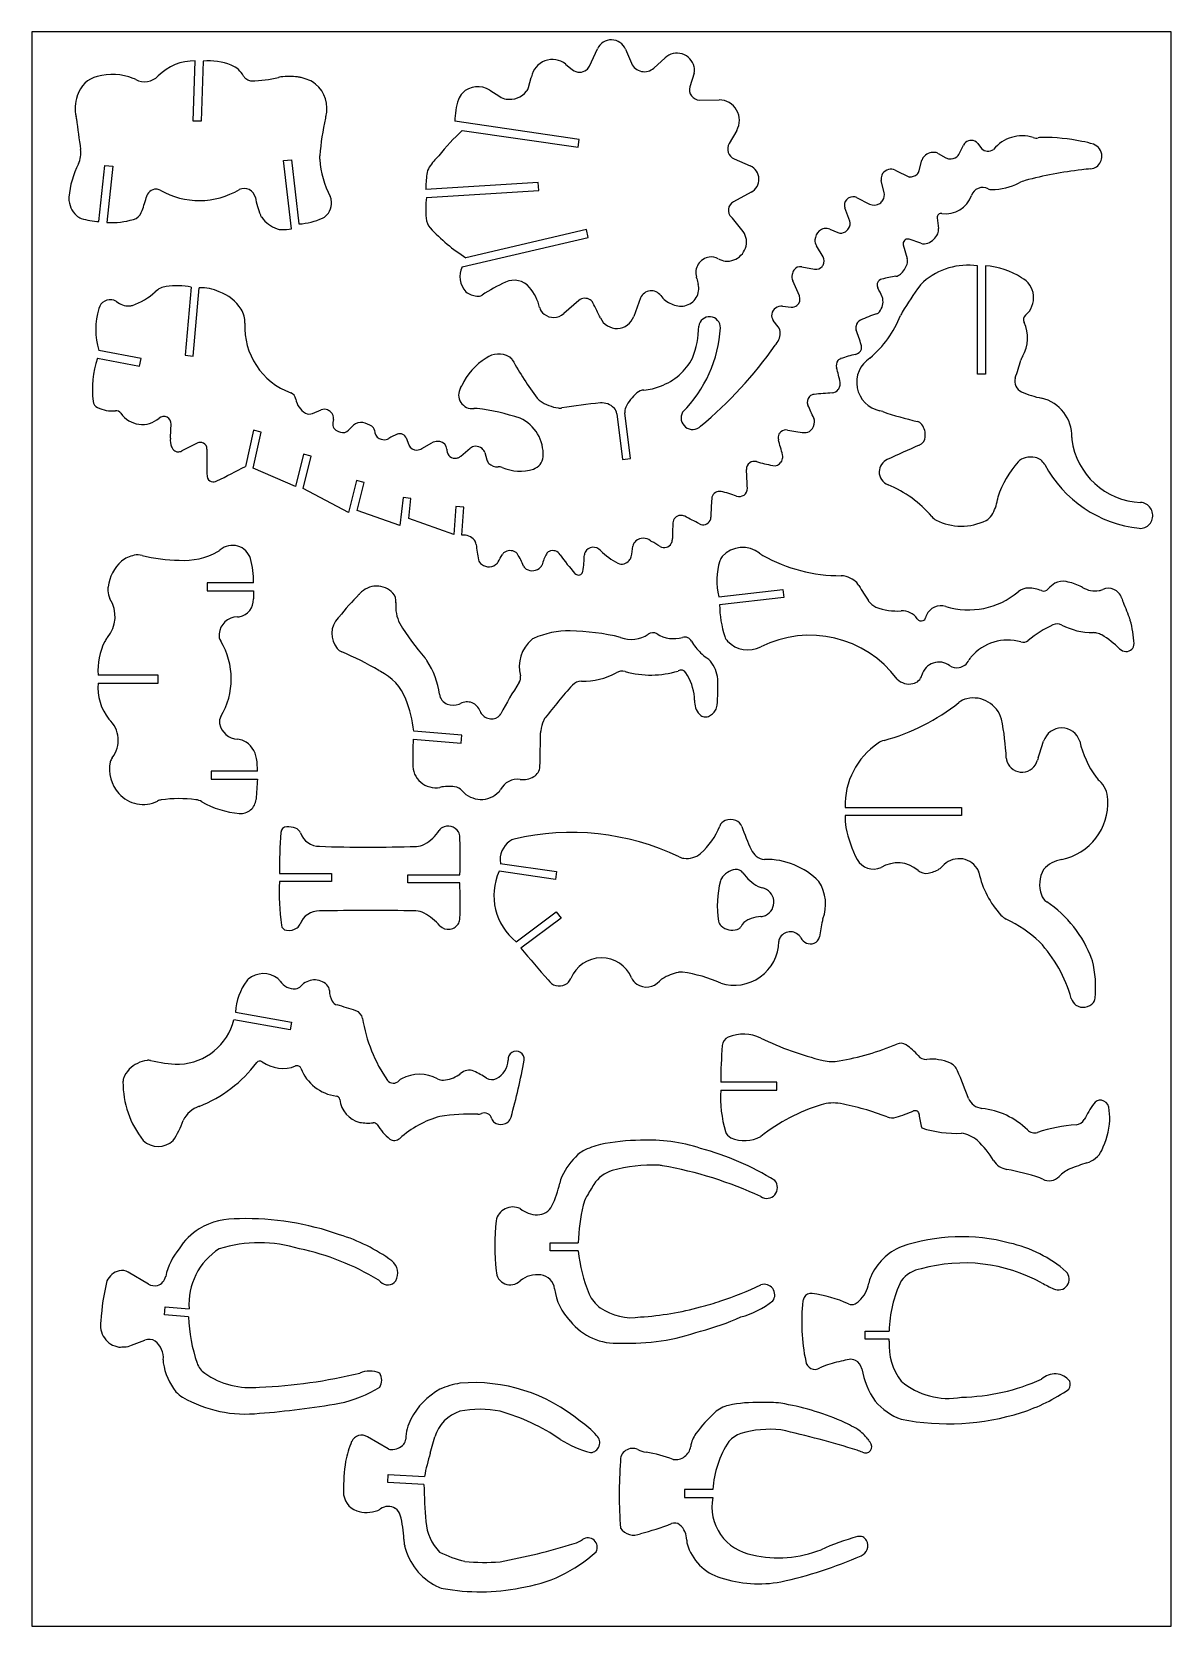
# Model space of a CAD drawing. Extents: x 68 to 494, y 112 to 708.
import ezdxf

# ---------------------------------------------------------------- set-up
doc = ezdxf.new("R2010")
doc.units = 0
doc.layers.add('CYAN', color=4, linetype='CONTINUOUS')

msp = doc.modelspace()

# ---------------------------------------------------------------- linework, layer by layer
at = {"layer": 'CYAN'}
for p, q in [((494, 708), (68, 708)), ((68, 708), (68, 112)), ((494, 112), (494, 708)), ((276.48, 695.2), (279.49, 701.7)), ((289.98, 701.54), (292.2, 696.31)), ((300.6, 694.49), (304.77, 698.3)), ((128.33, 674.67), (129.08, 697.17)), ((132.08, 697.07), (131.33, 674.57)), ((267.6, 695.93), (270.21, 693.85)), ((315.6, 692.6), (314.03, 687.51)), ((239.26, 686.17), (242.96, 683.79)), ((253.76, 687.25), (254.74, 690.92)), ((317.73, 682.53), (324.96, 682.57)), ((131.33, 674.57), (128.33, 674.67)), ((272.7, 667.82), (226.2, 674.57)), ((228.94, 671.14), (272.27, 664.85)), ((272.27, 664.85), (272.7, 667.82)), ((331.58, 671.19), (328.77, 666.31)), ((406.83, 662.58), (409.8, 660.9)), ((414.79, 662.42), (416.41, 665.7)), ((421.71, 666.25), (423.12, 664.43)), ((93.08, 637.07), (95.33, 658.07)), ((95.33, 658.07), (98.31, 657.75)), ((98.31, 657.75), (96.06, 636.75)), ((162.08, 659.87), (165.06, 660.22)), ((165.08, 634.37), (162.08, 659.87)), ((165.06, 660.22), (167.88, 636.21)), ((330.67, 660.48), (336.61, 657.87)), ((390.87, 656.28), (396.12, 653.74)), ((399.77, 656.15), (400.77, 659.98)), ((257.33, 651.69), (215.33, 649.07)), ((257.51, 648.7), (257.33, 651.69)), ((386.68, 647.89), (385.6, 652.48)), ((215.51, 646.07), (257.51, 648.7)), ((336.99, 648.05), (330.31, 644.47)), ((376.41, 646.06), (381.22, 643.62)), ((373.81, 637.28), (372.01, 642.16)), ((406.57, 638.54), (407.05, 634.52)), ((275.33, 634.07), (230.33, 623.57)), ((276.01, 631.14), (275.33, 634.07)), ((366.39, 634.25), (369.35, 633)), ((228.91, 620.15), (276.01, 631.14)), ((363.86, 623.95), (361.36, 628.06)), ((393.82, 628.39), (395.26, 623.23)), ((400.44, 628.97), (396.02, 630.49)), ((355.91, 620.19), (360.68, 619.33)), ((421.58, 580.07), (421.58, 620.57)), ((424.58, 620.57), (424.58, 580.07)), ((354.98, 609.28), (352.5, 614.96)), ((127.59, 612.58), (125.34, 587.08)), ((128.33, 586.82), (130.58, 612.32)), ((295.59, 608.61), (293.05, 601.58)), ((272.53, 607.54), (266.87, 602.66)), ((348.73, 605.46), (351.95, 605.12)), ((347.06, 597.75), (345.23, 600.14)), ((92.51, 585.97), (108.26, 582.97)), ((108.82, 585.92), (93.07, 588.92)), ((108.26, 582.97), (108.82, 585.92)), ((125.34, 587.08), (128.33, 586.82)), ((424.58, 580.07), (421.58, 580.07)), ((172.93, 565.34), (176.19, 566.69)), ((180.77, 563.04), (180.57, 562)), ((186.37, 559.05), (188.31, 560.94)), ((286.72, 565.24), (288.85, 548.19)), ((291.83, 548.57), (289.7, 565.54)), ((360.37, 563.57), (360.41, 563.49)), ((150.83, 559.07), (147.83, 545.57)), ((150.75, 544.91), (153.75, 558.41)), ((153.75, 558.41), (150.83, 559.07)), ((182.61, 558.58), (183.37, 558.34)), ((196.1, 559.09), (196.29, 558.07)), ((198.67, 555.69), (199.26, 555.58)), ((207.91, 556.26), (208.98, 553.56)), ((213.86, 552.23), (217.58, 554.31)), ((169.58, 550.07), (166.58, 538.07)), ((169.49, 537.34), (172.49, 549.34)), ((172.49, 549.34), (169.58, 550.07)), ((223.17, 551.97), (223.19, 551.48)), ((228.42, 549.38), (231.93, 552.36)), ((237.37, 550.71), (238.17, 547.96)), ((288.85, 548.19), (291.83, 548.57)), ((166.58, 538.07), (150.75, 544.91)), ((186.38, 528.32), (169.49, 537.34)), ((189.38, 540.32), (186.38, 528.32)), ((192.29, 539.59), (189.38, 540.32)), ((189.65, 529.04), (192.29, 539.59)), ((206.78, 533.94), (205.58, 523.44)), ((209.76, 533.6), (206.78, 533.94)), ((208.9, 526.08), (209.76, 533.6)), ((226.58, 530.57), (225.83, 520.07)), ((229.57, 530.35), (226.58, 530.57)), ((205.58, 523.44), (189.65, 529.04)), ((225.83, 520.07), (208.9, 526.08)), ((228.82, 519.85), (229.57, 530.35)), ((258.79, 508.77), (258.74, 508.65)), ((150.83, 502.07), (133.58, 502.07)), ((133.58, 502.07), (133.58, 499.07)), ((133.58, 499.07), (150.83, 499.07)), ((324.83, 496.82), (348.83, 499.52)), ((349.16, 496.53), (325.16, 493.83)), ((348.83, 499.52), (349.16, 496.53)), ((115.28, 467.57), (92.78, 467.57)), ((115.28, 464.57), (115.28, 467.57)), ((92.78, 464.57), (115.28, 464.57)), ((210.58, 443.58), (228.58, 442.08)), ((228.83, 445.07), (210.83, 446.57)), ((228.58, 442.08), (228.83, 445.07)), ((152.33, 431.57), (135.08, 431.57)), ((135.08, 431.57), (135.08, 428.57)), ((135.08, 428.57), (152.33, 428.57)), ((372.08, 418.07), (415.58, 418.07)), ((415.58, 418.07), (415.58, 415.07)), ((415.58, 415.07), (372.08, 415.07)), ((228.08, 406.07), (228.08, 406.97)), ((263.74, 391.18), (242.74, 394.18)), ((243.17, 397.15), (264.17, 394.15)), ((264.17, 394.15), (263.74, 391.18)), ((160.58, 393.32), (180.08, 393.32)), ((180.08, 390.32), (160.58, 390.32)), ((180.08, 393.32), (180.08, 390.32)), ((208.58, 389.87), (208.58, 392.87)), ((208.58, 392.87), (228.08, 392.87)), ((228.08, 389.87), (208.58, 389.87)), ((249.08, 367.82), (264.08, 379.07)), ((265.88, 376.67), (250.88, 365.42)), ((264.08, 379.07), (265.88, 376.67)), ((144.08, 341.57), (165.08, 337.82)), ((164.55, 334.86), (143.55, 338.61)), ((165.08, 337.82), (164.55, 334.86)), ((346.58, 315.32), (325.58, 315.32)), ((325.58, 312.32), (346.58, 312.32)), ((346.58, 312.32), (346.58, 315.32)), ((261.83, 252.32), (261.83, 255.32)), ((261.83, 255.32), (272.33, 255.32)), ((272.33, 252.32), (261.83, 252.32)), ((111.6, 239.86), (104.01, 244.35)), ((117.58, 228.33), (117.83, 231.32)), ((126.58, 227.58), (117.58, 228.33)), ((117.83, 231.32), (126.83, 230.57)), ((379.58, 219.32), (379.58, 222.32)), ((379.58, 222.32), (388.58, 222.32)), ((105.27, 216.98), (110.26, 218.9)), ((388.58, 219.32), (379.58, 219.32)), ((388.58, 218.57), (388.58, 219.32)), ((201.19, 178.29), (193.44, 182.81)), ((216.94, 176.68), (218.71, 182.73)), ((201.11, 165.66), (201.28, 168.66)), ((201.28, 168.66), (214.78, 167.91)), ((214.61, 164.91), (201.11, 165.66)), ((322.64, 163.07), (312.08, 163.07)), ((312.08, 163.07), (312.08, 160.07)), ((312.08, 160.07), (322.58, 160.07)), ((68, 112), (494, 112))]:
    msp.add_line(p, q, dxfattribs=at)
for centre, radius, start, end in [((284.7, 699.29), 5.74, 23.04124, 155.1431), ((262.63, 689.7), 7.97, 51.37497, 169.27068), ((309.24, 693.42), 6.62, 13.76649, 132.46403), ((98.12, 671.46), 20.66, 67.88546, 105.98721), ((110.14, 696.52), 7.16, 242.5908, 315.62981), ((128.67, 678.43), 18.74, 88.75151, 135.71173), ((134.02, 673.16), 23.98, 69.09454, 94.64525), ((138.79, 686.72), 9.63, 29.5236, 66.8307), ((149.77, 692.94), 3, 209.52364, 232.84581), ((272.82, 697.11), 4.18, 231.375, 307.95837), ((273.08, 696.77), 3.75, 307.95831, 335.14303), ((297.05, 698.37), 5.26, 203.04129, 312.46402), ((311.3, 693.92), 4.5, 342.83368, 13.76634), ((94.85, 681.4), 10.22, 103.70356, 163.36965), ((101.67, 680.18), 11.25, 62.59048, 67.88519), ((151.12, 694.71), 5.23, 232.84565, 242.73902), ((150.1, 692.73), 3, 242.73919, 270.76541), ((149.52, 736.12), 46.4, 270.76543, 283.32991), ((162.29, 682.22), 9, 97.74328, 103.33025), ((164.33, 667.27), 24.09, 82.72227, 97.74295), ((166.24, 682.24), 9, 74.11329, 82.72224), ((159.25, 657.68), 34.53, 69.03433, 74.1133), ((168.38, 681.52), 9, 50.84171, 69.0344), ((166.74, 679.5), 11.61, 343.85348, 50.84168), ((234.78, 679.21), 8.28, 57.25432, 134.4817), ((246.57, 691.22), 8.42, 261.5294, 319.89475), ((250.14, 688.22), 3.75, 319.89465, 345.06846), ((251.11, 691.89), 3.75, 345.06864, 349.27074), ((317.71, 686.38), 3.85, 162.83383, 270.35047), ((97.18, 679.51), 13.02, 159.94444, 194.19029), ((79.31, 686.04), 6, 339.94491, 343.3701), ((251.75, 674.7), 25.55, 161.71953, 180.30602), ((233.19, 680.83), 6, 134.48162, 161.71942), ((246.21, 688.83), 6, 237.25409, 261.52916), ((325, 675.07), 7.5, 29.45622, 90.35054), ((78.74, 674.85), 6, 6.50937, 14.19073), ((389.14, 710.27), 306.41, 186.50896, 188.67622), ((285.87, 652.19), 110.65, 167.68741, 175.03066), ((185.09, 674.19), 7.5, 163.85321, 167.68713), ((325.08, 674.94), 7.5, 330.03347, 30.64762), ((280.76, 614.13), 77.04, 132.27105, 141.85579), ((438.28, 655.32), 13.82, 72.37063, 140.75238), ((443.6, 672.07), 3.75, 252.37056, 279.97948), ((447.99, 647.15), 21.55, 97.07381, 99.97953), ((445.8, 664.82), 3.75, 89.9147, 97.07387), ((445.69, 593.97), 74.6, 78.49032, 89.91469), ((77.33, 662.69), 9, 333.5127, 8.67622), ((184.6, 661), 9, 175.03086, 184.54461), ((239.58, 642.03), 27.64, 134.59704, 146.16708), ((332.33, 664.25), 4.12, 150.03337, 246.21449), ((405.26, 657.91), 5.06, 87.54168, 140.61406), ((405.35, 659.97), 3, 60.51445, 87.54177), ((412.1, 663.74), 3, 305.86067, 333.83693), ((419.1, 664.38), 3, 107.58922, 153.83717), ((419.36, 663.56), 3.86, 91.65636, 107.589), ((419.33, 664.42), 3, 37.68489, 91.65661), ((425.55, 666.82), 3.42, 224.43634, 306.26711), ((455.32, 636.26), 31.25, 72.00231, 80.31288), ((463.58, 661.7), 4.5, 358.07109, 72.00218), ((116.96, 642.94), 35.28, 153.51264, 174.63102), ((212.42, 663.21), 36.91, 184.5444, 207.02979), ((221.6, 654.08), 6, 146.167, 173.29912), ((334.41, 652.87), 5.46, 298.21069, 66.21451), ((389.24, 652.91), 3.75, 64.19317, 145.84732), ((396.87, 656.9), 3, 315.55653, 345.42173), ((403.67, 659.22), 3, 140.6138, 165.42146), ((411.28, 663.51), 3, 240.51404, 264.79497), ((411.39, 664.72), 4.22, 264.79523, 305.86091), ((475.97, 516.43), 140.83, 96.27534, 105.05737), ((471.26, 577.31), 79.82, 95.29238, 97.69362), ((463.48, 661.27), 4.5, 275.29239, 335.93056), ((462.44, 661.74), 5.64, 335.93071, 358.07122), ((261.66, 649.37), 46.33, 173.2992, 180.38107), ((388.53, 653.17), 3, 154.21983, 193.21329), ((388.23, 653.45), 2.61, 143.18518, 156.88163), ((396.23, 657.94), 4.19, 268.49887, 311.60782), ((423.56, 645.37), 4.47, 63.43382, 161.13099), ((426.84, 671.51), 22.46, 270.17796, 297.31215), ((442.31, 641.56), 11.25, 105.0573, 117.31205), ((85.57, 645.89), 3.75, 174.63139, 180.56119), ((90.95, 645.94), 9.13, 180.56077, 226.67661), ((68.75, 656.96), 43.41, 337.72928, 345.3492), ((108.58, 646.55), 2.25, 345.34926, 349.43022), ((114.5, 645.44), 3.78, 90.38936, 169.43028), ((114.5, 646.22), 3, 60.18441, 90.38943), ((130.58, 674.28), 29.34, 240.18438, 300.75252), ((147.41, 645.24), 4.24, 11.18151, 115.68839), ((180.14, 650.78), 28.95, 189.37594, 202.71293), ((173.71, 643.98), 6.37, 307.76864, 12.63282), ((175.54, 644.39), 4.5, 12.63304, 27.03003), ((264.48, 641.62), 49.17, 174.81144, 183.80256), ((331.99, 641.34), 3.55, 118.21064, 227.66439), ((374.83, 643.2), 3, 136.70898, 200.29265), ((375.65, 642.42), 4.13, 121.65778, 136.70841), ((375.06, 643.38), 3, 63.09825, 121.65826), ((382.91, 646.97), 3.75, 243.09819, 304.88537), ((382.46, 647.61), 4.54, 304.8854, 326.36975), ((383.03, 647.04), 3.75, 328.91064, 13.21335), ((409.64, 650.26), 10.28, 262.37858, 340.43339), ((426.9, 652.05), 3, 243.43381, 270.17797), ((87.78, 642.58), 4.5, 226.67665, 252.54589), ((94.65, 664.43), 27.41, 252.54599, 266.70968), ((97.65, 666.85), 30.15, 266.98175, 286.1061), ((104.76, 642.21), 4.5, 286.10605, 337.72913), ((157.58, 641.34), 4.5, 202.71273, 216.03315), ((163.97, 645.98), 12.39, 216.03334, 249.85585), ((166.4, 661.05), 24.89, 273.39784, 294.48579), ((174.86, 642.5), 4.5, 294.48575, 307.76858), ((221.41, 638.76), 6, 183.8025, 222.29198), ((326.57, 635.39), 4.5, 40.15425, 47.66378), ((227.93, 552.17), 133.56, 37.43572, 40.15476), ((407.98, 638.68), 1.42, 78.00412, 185.83078), ((161.25, 638.58), 4.5, 249.85614, 271.46012), ((160.45, 669.82), 35.76, 271.4599, 277.42981), ((264.2, 677.69), 63.85, 222.29203, 237.95897), ((329.21, 629.71), 6, 6.20332, 37.43566), ((365.7, 629.94), 4.89, 131.9231, 176.41432), ((364.94, 630.79), 3.75, 67.26185, 131.92323), ((370.51, 635.77), 3, 247.26192, 304.30275), ((369.37, 637.45), 5.03, 304.30233, 323.54064), ((371, 636.24), 3, 323.54108, 20.29271), ((400.55, 635.38), 6.82, 291.16565, 334.86076), ((403.32, 634.08), 3.75, 334.86064, 6.773), ((327.92, 629.57), 7.3, 265.11122, 6.20327), ((364.56, 630.01), 3.75, 176.41435, 211.30887), ((395.27, 628.79), 1.5, 160.74032, 195.56927), ((395.71, 628.64), 1.97, 112.18641, 160.7402), ((395.53, 629.07), 1.5, 71.04914, 112.18682), ((401.66, 632.52), 3.75, 251.0489, 291.16571), ((236.36, 616.51), 8.3, 153.94187, 223.33194), ((322.2, 617.94), 5.93, 98.60695, 196.54396), ((322.1, 618.61), 5.25, 60.51989, 98.60701), ((328.33, 629.63), 7.4, 240.51976, 262.05426), ((355.37, 617.24), 3, 79.75561, 145.1117), ((361.21, 622.28), 3, 259.75551, 319.26531), ((360.53, 622.86), 3.9, 319.26488, 328.38831), ((361.3, 622.4), 3, 328.38872, 31.30902), ((387.96, 623.26), 7.58, 309.4734, 344.21592), ((391.65, 622.22), 3.75, 344.2157, 15.56886), ((418.12, 595.26), 25.54, 82.23211, 130.99376), ((422.8, 592.72), 27.9, 56.78887, 86.34124), ((278.67, 543.14), 78.8, 115.18096, 122.47893), ((248.33, 607.66), 7.5, 40.11802, 115.18098), ((310.77, 614.54), 6, 12.20677, 16.54442), ((356.03, 624.34), 40.32, 192.20641, 195.42269), ((355.94, 616.46), 3.75, 167.19822, 203.58955), ((358.58, 615.86), 6.46, 151.36607, 167.19824), ((387.6, 613.11), 3.59, 162.72306, 169.80803), ((386.29, 613.4), 2.25, 101.25623, 159.90315), ((482.86, 128.19), 496.98, 100.64135, 101.25634), ((390.4, 620.3), 3.75, 280.64141, 309.47342), ((407.28, 607.74), 9, 130.99348, 143.52768), ((434.08, 608.57), 8.5, 310.38106, 61.92752), ((97.69, 628.59), 24.18, 289.03799, 312.87843), ((119.25, 605.38), 7.5, 97.83036, 132.87836), ((122.21, 583.86), 29.22, 79.39469, 97.83039), ((131.21, 595.99), 16.34, 65.15607, 92.22407), ((132.95, 595.94), 15.73, 32.06192, 70.98923), ((235.53, 617.81), 8.72, 233.31837, 262.09222), ((234.75, 612.14), 3, 262.09245, 302.47901), ((240.01, 600.65), 18.38, 13.57539, 40.11801), ((274.83, 604.89), 3.51, 55.80388, 130.77137), ((299.61, 606.79), 4.41, 36.37261, 155.64059), ((310.41, 614.74), 9, 216.37273, 232.5133), ((310.73, 612.12), 6.67, 259.82361, 351.47065), ((311.39, 612.02), 6, 351.47047, 15.42246), ((352.23, 608.08), 3, 308.46289, 23.58968), ((386.29, 613.34), 2.25, 169.80867, 207.39471), ((199.61, 516.6), 208.01, 26.36188, 27.39464), ((379.82, 607.28), 6.45, 322.64513, 9.39782), ((383.97, 607.96), 2.25, 9.39819, 26.36233), ((497.17, 541.3), 120.79, 143.52795, 149.15506), ((118.57, 596.79), 26.69, 163.03133, 197.16064), ((97.31, 603.46), 4.42, 71.14106, 165.25396), ((97.77, 604.8), 3, 51.7694, 71.14095), ((104.33, 613.12), 7.59, 231.76945, 270.4755), ((104.36, 609.28), 3.75, 270.47521, 289.03767), ((138.66, 599.51), 9, 357.06829, 32.06184), ((262.26, 606.02), 4.5, 193.57545, 232.33012), ((263.07, 607.07), 5.82, 232.33012, 310.77158), ((275.11, 605.31), 3, 27.75957, 55.80397), ((152.73, 540.89), 141.3, 25.20488, 27.75951), ((311.47, 616.11), 10.73, 232.51313, 259.7037), ((347.62, 601.96), 3, 169.75046, 217.35109), ((348.33, 601.73), 3.75, 83.98959, 168.19115), ((352.26, 608.1), 3, 263.98949, 307.74664), ((399.42, 554.02), 51, 107.78025, 115.01023), ((383.16, 604.73), 2.25, 287.78029, 322.64517), ((401.19, 598.61), 9, 149.15524, 158.2538), ((441.04, 600.38), 2.25, 130.38102, 205.40721), ((173.9, 597.71), 26.29, 177.06837, 249.72128), ((286.71, 603.87), 6.74, 204.53087, 340.22751), ((276.56, 600.37), 49.02, 315.17706, 356.46462), ((282.4, 598.57), 34.98, 339.05536, 359.01664), ((321.41, 597.42), 4.07, 358.9962, 172.18558), ((344.08, 595.47), 3.75, 358.87141, 37.35099), ((380.93, 597.16), 4.83, 168.81421, 177.83245), ((378.35, 597.26), 2.25, 177.83311, 200.13563), ((379.13, 597.52), 3, 115.0103, 168.81455), ((218.7, 538.73), 167.79, 18.17387, 20.13525), ((355.42, 616.87), 40.28, 310.11831, 338.2536), ((426.7, 593.57), 13.62, 329.54057, 25.40728), ((220.32, 678.48), 153.17, 309.65857, 325.095), ((341.06, 595.53), 6.77, 316.09689, 358.87144), ((375.27, 590.13), 3, 345.15847, 18.17383), ((126.77, 574.43), 36.15, 161.38261, 187.24668), ((251.05, 565.33), 24.6, 122.52084, 155.09893), ((242.55, 579.47), 8.12, 61.066, 125.59919), ((245.03, 583.94), 3, 29.45612, 61.066), ((367.86, 653.31), 138.07, 209.45626, 216.55839), ((295.3, 596.56), 22.38, 290.32136, 332.05049), ((371.77, 583.24), 3, 141.44502, 196.50857), ((371.18, 583.71), 2.25, 109.37566, 141.44506), ((387.2, 538.15), 50.55, 102.79627, 109.37568), ((375.34, 590.37), 3, 282.79617, 340.35161), ((387.23, 576.96), 10.82, 122.75302, 258.66598), ((333.79, 615.3), 108.3, 340.1719, 343.90686), ((443.62, 583.62), 6, 149.5406, 163.90679), ((312.16, 565.58), 59.17, 11.1087, 16.50858), ((440.06, 577.51), 4.51, 166.51276, 243.88948), ((163.75, 570.23), 3, 8.84186, 69.72136), ((232.65, 572.24), 5.08, 148.35695, 277.63856), ((221.94, 578.84), 7.5, 328.35693, 335.09902), ((305.03, 560.36), 16.65, 130.32753, 154.04742), ((297.16, 569.62), 4.5, 93.82381, 130.32768), ((295.55, 593.67), 19.61, 273.82371, 292.55728), ((360.77, 569.5), 3, 95.01427, 132.8343), ((410.43, 3.48), 571.2, 94.33252, 95.01415), ((367.06, 576.04), 3, 274.33249, 324.44374), ((365.24, 577.34), 5.24, 324.44396, 339.48864), ((367.28, 576.4), 3, 342.58465, 11.10867), ((452.11, 604.4), 33.97, 245.59948, 258.91118), ((93.88, 570.25), 3, 187.24676, 244.25927), ((98.01, 578.82), 12.52, 244.25917, 275.48833), ((99.43, 564.12), 2.25, 34.94646, 95.4883), ((173.88, 571.81), 7.26, 188.84172, 240.35594), ((177.34, 563.92), 3, 65.3426, 112.53953), ((176.46, 562.01), 5.1, 49.45133, 65.34238), ((233.92, 562.74), 4.5, 82.73741, 97.63866), ((223.71, 482.64), 85.25, 71.66186, 82.73733), ((260.57, 573.76), 4.5, 216.5583, 235.57255), ((267.06, 583.22), 15.98, 235.57272, 261.9765), ((265.46, 571.86), 4.5, 261.97652, 279.47264), ((297.85, 377.7), 192.35, 95.15347, 99.47266), ((281.18, 563.01), 6.28, 44.21508, 95.52401), ((283, 564.78), 3.75, 7.12502, 44.21519), ((293.43, 566), 3.75, 154.04731, 187.12484), ((360.94, 569.67), 3, 137.36868, 204.3338), ((-72.93, 373.47), 473.17, 23.68841, 24.33383), ((383.63, 559), 7.5, 70.43647, 78.66577), ((442.25, 556.85), 14.6, 358.17272, 76.8238), ((109.26, 570.99), 9.75, 214.94632, 310.38135), ((117.36, 561.5), 2.73, 356.05481, 130.81508), ((5.76, 565.21), 114.38, 355.41232, 358.0467), ((171.78, 568.11), 3, 240.35596, 292.53959), ((177.83, 563.61), 3, 349.18635, 49.45166), ((183.52, 561.44), 3, 169.18628, 252.35612), ((190.97, 558.21), 3.81, 77.83746, 134.24591), ((189.65, 552.1), 10.07, 57.19055, 77.83743), ((193.89, 558.67), 2.25, 10.91442, 57.19042), ((244.63, 550.26), 14.55, 355.69572, 66.03367), ((315.08, 563.67), 4.32, 150.25509, 313.99494), ((355.72, 562.45), 4.95, 316.66956, 356.63841), ((357.66, 562.28), 3, 357.67964, 23.67802), ((421.34, 665.12), 105.12, 250.43668, 257.73529), ((398.37, 559.46), 3, 34.81996, 77.73518), ((395.11, 557.19), 6.98, 355.35065, 34.82006), ((127.8, 555.57), 8.04, 176.44056, 199.43425), ((186.99, 432.36), 134.6, 115.01571, 117.8613), ((131.02, 552.29), 2.25, 77.03294, 115.01559), ((131.05, 552.04), 2.49, 64.59581, 78.86836), ((131.22, 552.23), 2.25, 354.24137, 66.43177), ((184.28, 561.2), 3, 252.35601, 314.24595), ((199.24, 558.64), 3, 190.91436, 259.02825), ((199.83, 558.52), 3, 259.02819, 303.68484), ((209.19, 544.48), 13.87, 109.09449, 123.68497), ((205.64, 554.76), 3, 78.44578, 109.09474), ((205.79, 555.49), 2.25, 26.9793, 78.44548), ((205.12, 555.15), 3, 21.66126, 26.97822), ((219.77, 550.38), 4.5, 89.50641, 119.15732), ((219.76, 548.55), 6.32, 82.8072, 89.50596), ((220.17, 551.85), 3, 2.20651, 82.80758), ((350.06, 556.34), 3, 155.86837, 195.24248), ((-474.84, 331.56), 851.98, 14.84768, 15.24251), ((350.79, 555.38), 4.09, 131.75924, 147.76556), ((350.06, 556.2), 3, 79.82683, 131.7591), ((375.38, 697.29), 140.35, 259.82703, 262.38358), ((357.17, 561.16), 3, 262.38349, 315.628), ((398.33, 556.93), 3.75, 293.37113, 355.35058), ((461.34, 556.24), 4.5, 178.17271, 187.33632), ((483.72, 559.12), 27.07, 187.33633, 267.6218), ((123.05, 553.89), 3, 199.43435, 236.82988), ((122.64, 553.26), 2.25, 236.83009, 266.22448), ((122.69, 554.01), 3, 266.22414, 297.8612), ((525.87, 548.32), 392.43, 179.46217, 180.95648), ((211.77, 554.66), 3, 201.66238, 273.88607), ((211.67, 556.16), 4.5, 273.88613, 299.15734), ((226.19, 551.59), 3, 182.20647, 281.94313), ((225.53, 554.68), 6.16, 281.94319, 287.43171), ((226.48, 551.67), 3, 287.4319, 310.30363), ((233.87, 550.07), 3, 91.98449, 130.30365), ((233.9, 549.11), 3.96, 52.35583, 91.98424), ((234.49, 549.87), 3, 16.22615, 52.35556), ((253.9, 549.56), 5.25, 288.03171, 355.69562), ((345.79, 549.11), 3, 338.48015, 14.84767), ((595.98, 99.54), 494.52, 113.37108, 114.88773), ((440.73, 543.72), 5.25, 104.44045, 138.3951), ((441.54, 540.64), 8.43, 78.542, 104.55123), ((442.1, 543.77), 5.25, 28.19102, 77.79957), ((23.38, 776.19), 262.06, 295.73587, 298.35125), ((241.05, 548.79), 3, 196.22667, 225.10006), ((241.96, 549.71), 4.29, 225.09996, 275.3312), ((242.64, 542.45), 3, 65.90477, 95.33093), ((250.5, 560.02), 16.25, 245.9049, 288.03178), ((338.22, 544.5), 3, 126.20187, 183.06267), ((-74.58, 522.41), 410.39, 2.09137, 3.06286), ((338.13, 544.44), 3, 74.99952, 124.08229), ((369.72, 662.32), 119.03, 254.99946, 258.01922), ((345.63, 548.81), 3, 258.0193, 325.98175), ((344.33, 549.69), 4.58, 325.98122, 338.47979), ((390.08, 543.37), 5.25, 114.88778, 177.50936), ((390.08, 543.52), 5.25, 179.13252, 248.31581), ((464.85, 522.3), 37.51, 138.39507, 161.68762), ((487.01, 567.84), 45.69, 208.19109, 263.75212), ((135.73, 542.01), 2.25, 186.17689, 253.37008), ((135.83, 542.33), 2.58, 253.37022, 301.46231), ((332.54, 537.28), 3, 249.62259, 2.09122), ((373, 500.57), 40.97, 39.82301, 68.3158), ((395.92, 527.12), 73.99, 175.07122, 180.38467), ((325.2, 533.22), 3, 90.13784, 175.07102), ((325.2, 531.69), 4.53, 85.25291, 90.13801), ((325.58, 535.94), 0.267, 64.65689, 90.58387), ((316.23, 493.37), 43.84, 69.62271, 77.54035), ((414.36, 535.1), 14.79, 328.30981, 352.3579), ((434.23, 532.44), 5.25, 161.68779, 172.35808), ((482.41, 527.59), 4.5, 59.68145, 87.62174), ((482.18, 527.19), 4.96, 319.03913, 59.68148), ((310.7, 524.25), 3, 95.03449, 177.16089), ((310.73, 524.17), 3.08, 63.59517, 95.55617), ((132.94, 172.25), 397.36, 62.30522, 63.19883), ((319.01, 526.75), 3, 242.30523, 331.1436), ((318.94, 526.61), 3, 334.14151, 0.3845), ((408.5, 530.17), 5.25, 219.82285, 242.8803), ((415.58, 543.98), 20.77, 242.88042, 296.43102), ((422.48, 530.09), 5.25, 296.43101, 328.3098), ((229.49, 514.78), 5.12, 38.98797, 97.59534), ((296.65, 514.29), 4.41, 51.76877, 129.60675), ((305.29, 518.45), 2.25, 354.12701, 2.86884), ((440.92, 517.79), 133.39, 177.16089, 179.6655), ((482.52, 526.89), 4.5, 263.752, 319.03904), ((124.77, 536.45), 26.04, 266.26822, 299.37474), ((134.97, 518.33), 5.25, 299.37483, 310.55201), ((143, 508.95), 7.1, 17.33377, 130.5519), ((231.14, 516.11), 3, 5.12146, 38.98803), ((277.35, 520.25), 43.39, 185.12155, 192.7452), ((-458.13, 901.68), 802.65, 330.78093, 331.00516), ((245.89, 511.52), 2.25, 125.76846, 151.00511), ((246.83, 510.22), 3.84, 58.23795, 125.76867), ((247.66, 511.58), 2.25, 32.67929, 58.23814), ((227.28, 498.5), 26.47, 21.67644, 32.67912), ((276.58, 503.97), 18.43, 151.39696, 164.92452), ((262.38, 511.72), 2.25, 115.93324, 151.39718), ((262.82, 510.82), 3.25, 32.04408, 115.93306), ((276.86, 512.47), 2.25, 151.92874, 178.55808), ((277.9, 511.91), 3.43, 38.90417, 151.9289), ((301.49, 536.37), 30.58, 226.83659, 241.95728), ((257.92, 519.84), 35.1, 346.64929, 353.26604), ((295.75, 515.38), 3, 129.60668, 173.26594), ((301.23, 520.11), 3, 231.76978, 239.51522), ((1.22, 10.5), 588.37, 59.15203, 59.51418), ((304.45, 518.2), 3, 239.15204, 332.33934), ((303.65, 518.62), 3.9, 332.33916, 354.12723), ((333.82, 505.14), 10.15, 51.52178, 138.81484), ((345.73, 520.13), 9, 231.52205, 240.68512), ((112.56, 498.28), 16.24, 132.90173, 171.92531), ((108.61, 500.85), 11.73, 101.7084, 127.30126), ((107.6, 505.72), 6.75, 76.31838, 101.70816), ((124.47, 575.02), 64.56, 256.31855, 268.76644), ((120.85, 503.13), 29.99, 357.9667, 15.34215), ((237.95, 511.34), 3, 192.74503, 232.65778), ((238.85, 512.51), 4.47, 232.65776, 315.70529), ((240.43, 510.96), 2.25, 315.70588, 330.78145), ((253.97, 509.11), 2.25, 201.67641, 240.50358), ((255.08, 511.07), 4.5, 240.50371, 314.19658), ((256.64, 509.45), 2.25, 314.19647, 338.97993), ((307.73, 540.23), 50.43, 213.29438, 223.40171), ((226.97, 513.72), 47.65, 351.00473, 358.55801), ((288.53, 512.03), 3, 241.9573, 287.86957), ((288.09, 513.38), 4.42, 287.86937, 318.03571), ((289.15, 512.43), 3, 318.03608, 346.6496), ((347.59, 502.76), 23.53, 161.30047, 194.63734), ((329.57, 508.86), 4.5, 138.8146, 161.30027), ((370.36, 563.99), 59.3, 240.68487, 270.2243), ((196.9, 492.53), 8.27, 42.64149, 138.71382), ((272.41, 506.61), 1.68, 217.99007, 325.86376), ((272.56, 506.51), 1.5, 325.86332, 351.00447), ((370.62, 498.69), 6, 72.08563, 90.22431), ((368.8, 493.07), 11.91, 56.2503, 72.08567), ((372.08, 497.98), 6, 30.46105, 56.25034), ((487.18, 565.67), 127.52, 210.46101, 213.5265), ((455.04, 493.95), 9.08, 119.55593, 140.28301), ((453.52, 496.63), 6, 77.57759, 119.5559), ((448.58, 474.19), 28.98, 66.70384, 77.57758), ((457.66, 495.29), 6, 57.23741, 66.70393), ((86.81, 489.48), 12.3, 319.95412, 32.35894), ((103.16, 499.62), 6.75, 171.92532, 184.59768), ((105.63, 499.82), 9.22, 184.59782, 203.98754), ((144.38, 495.68), 6.46, 280.41284, 3.38367), ((334.48, 497.57), 183.66, 179.53204, 180.46796), ((250.19, 436.46), 85.58, 134.27577, 141.9159), ((187.3, 500.95), 4.5, 314.2762, 318.71432), ((199.67, 495.08), 4.5, 354.05899, 42.64149), ((385.87, 498.55), 6, 213.52648, 248.10475), ((418.33, 520.57), 28.65, 252.65005, 310.10358), ((440.64, 494.07), 6, 89.61585, 130.10359), ((440.6, 487.2), 12.87, 67.74813, 89.61589), ((446.32, 501.19), 2.25, 247.74792, 320.28291), ((465.54, 507.53), 8.55, 237.2375, 280.3579), ((465.99, 505.02), 6, 280.35773, 293.86409), ((470.53, 494.77), 5.21, 18.4382, 113.86422), ((486.86, 500.21), 12, 198.43788, 203.22941), ((350.47, 441.67), 136.42, 20.32528, 23.22982), ((144.91, 482.33), 6.95, 90.2004, 175.01125), ((144.87, 493.02), 3.75, 270.20071, 280.4132), ((188.69, 483), 8.54, 136.21583, 220.34976), ((179.28, 492.02), 4.5, 316.21563, 321.91574), ((218.34, 493.14), 14.27, 174.05896, 206.53862), ((366.59, 494.44), 41.44, 180.84325, 197.51389), ((391.35, 512.19), 20.7, 248.10484, 274.78093), ((393.38, 484.68), 6.9, 34.32904, 92.54086), ((400.72, 489.34), 1.5, 292.26292, 345.09271), ((408.51, 487.27), 6.56, 156.26442, 165.09271), ((407.99, 487.5), 6, 72.65009, 156.26451), ((467.14, 484.89), 12, 15.03281, 20.32514), ((142.47, 482.54), 4.5, 175.01118, 211.25052), ((281.34, 532.53), 88.51, 211.13181, 221.3986), ((268.72, 452.28), 31.79, 88.90658, 114.355), ((267.73, 397.32), 86.76, 76.39723, 88.94875), ((292.17, 491.93), 11.05, 248.59761, 304.74668), ((300.18, 480.39), 3, 58.01266, 124.74648), ((307.99, 492.9), 11.75, 238.01256, 286.13629), ((400.58, 489.69), 1.88, 216.86985, 292.26292), ((467.38, 447.96), 42.17, 114.60785, 129.47189), ((451.38, 482.9), 3.75, 63.06714, 114.60801), ((464.94, 509.6), 26.2, 243.06698, 269.74768), ((464.8, 477.4), 6, 76.01847, 89.74804), ((463.94, 473.92), 9.59, 64.41774, 76.01822), ((434.98, 476.25), 45.3, 3.86526, 15.03291), ((116.44, 469.39), 23.74, 153.05127, 184.40768), ((101.97, 476.75), 7.5, 139.95405, 153.05113), ((115.33, 466.07), 27.24, 328.97865, 31.25056), ((185.62, 480.38), 4.5, 220.34976, 247.10097), ((263.73, 470.6), 13.49, 131.04085, 194.44167), ((256.85, 478.51), 3, 114.35478, 131.04078), ((312.09, 478.73), 3, 29.33861, 106.13632), ((331.54, 489.67), 19.31, 209.33864, 225.81363), ((331.37, 483.33), 4.5, 197.51382, 224.46233), ((335.82, 487.7), 10.74, 224.46235, 296.24706), ((358.91, 441.62), 40.8, 36.81142, 116.70754), ((432.92, 462.53), 18.1, 74.22794, 139.4761), ((438.66, 482.84), 3, 254.22792, 309.47184), ((447.08, 448.63), 39.91, 46.09843, 58.25141), ((477.35, 480.09), 3.75, 226.09849, 266.45319), ((477.18, 479.34), 3, 268.84936, 359.31925), ((138.03, 367.72), 117.8, 59.51196, 67.10096), ((208.19, 468.04), 9, 33.18123, 41.39843), ((190.45, 456.44), 30.2, 7.46387, 33.18146), ((328.75, 486.59), 15.17, 225.26053, 236.49972), ((317.07, 468.94), 6, 38.9943, 56.49991), ((311.69, 464.58), 12.92, 6.59131, 38.99433), ((407.22, 465.77), 6.65, 53.49776, 164.59118), ((413.85, 474.73), 4.5, 233.49784, 281.98153), ((413.7, 475.44), 5.22, 281.98131, 333.25869), ((423.72, 470.39), 6, 139.47598, 153.25866), ((202.36, 476.99), 9, 239.51215, 243.38), ((189.5, 451.32), 19.71, 21.56102, 63.37986), ((247.77, 466.49), 3, 326.58237, 14.44166), ((273.45, 460.71), 4.5, 89.08148, 137.60704), ((273.94, 491.32), 26.11, 269.08148, 298.77854), ((288.68, 464.49), 4.5, 74.79146, 118.77863), ((299.34, 503.71), 36.15, 254.79136, 286.56649), ((310.75, 467.23), 2.15, 32.26308, 121.01815), ((295.88, 457.38), 19.98, 5.55274, 33.36569), ((241.55, 463.75), 83.01, 354.81392, 1.59957), ((396.08, 470.53), 6.34, 224.76026, 282.38911), ((396.47, 468.73), 4.5, 282.38912, 344.59123), ((111.4, 462.79), 18.7, 174.56524, 218.83324), ((224.86, 460.95), 4.5, 187.46383, 250.287), ((362.46, 390.81), 134.41, 146.58229, 152.414), ((402.73, 342.69), 179.55, 137.60717, 142.69032), ((308.3, 458.59), 7.5, 356.63348, 5.55268), ((420.06, 448.05), 10.94, 15.98984, 102.90578), ((162.08, 440.75), 49.1, 6.79932, 21.27317), ((225.63, 463.12), 6.81, 250.28702, 287.84146), ((226.8, 459.5), 3, 287.84116, 299.27265), ((230.76, 452.44), 5.09, 18.61207, 119.273), ((239.81, 455.73), 4.55, 201.44716, 303.87945), ((240.67, 454.44), 3, 303.87979, 332.41422), ((323.01, 457.73), 7.23, 176.63358, 221.71927), ((319, 457.08), 5.35, 291.78615, 329.62169), ((319.74, 456.65), 4.5, 329.62185, 354.81398), ((366.28, 518.02), 77.64, 285.22348, 308.51532), ((419.3, 451.4), 7.5, 102.90588, 128.51539), ((89.64, 443.19), 10.66, 321.97855, 47.63646), ((141.89, 450.1), 3.75, 148.97873, 191.02335), ((145.32, 450.77), 7.24, 191.02324, 266.81833), ((276.74, 443.48), 18.77, 158.14442, 169.96247), ((263.5, 448.79), 4.5, 142.69055, 158.14469), ((319.85, 454.91), 3, 221.71907, 251.04414), ((319.87, 455.12), 3.21, 251.91639, 290.39363), ((336.53, 432.17), 95.93, 2.59681, 11.35914), ((453.08, 440.69), 7.08, 17.49238, 162.50762), ((144.58, 437.55), 6, 64.65104, 86.81843), ((143.45, 435.16), 8.64, 7.62906, 64.65086), ((446.59, 435.19), 236.17, 177.96391, 180.21316), ((-197.36, 448.07), 455.56, 358.14741, 359.73873), ((262.69, 445.97), 4.5, 169.9618, 179.73795), ((400.27, 418.75), 28.2, 124.19262, 181.3831), ((388.63, 435.87), 7.5, 105.2235, 124.19263), ((-119.24, 627.59), 594.98, 341.27189, 341.90766), ((495.26, 450.88), 36.34, 192.81735, 216.19687), ((110.23, 432.32), 13.2, 167.81346, 222.98539), ((100.99, 434.31), 3.75, 141.97853, 167.81347), ((127.59, 432.35), 24.75, 358.18988, 9.20722), ((436.85, 436.72), 4.5, 182.59664, 200.22836), ((438.23, 437.23), 5.96, 200.22854, 345.76738), ((454.18, 433.18), 10.5, 161.27154, 165.76707), ((218.99, 433.98), 8.57, 177.8317, 280.68061), ((251.64, 436.62), 8.13, 262.45147, 300.13182), ((253.46, 433.49), 4.5, 300.13197, 358.14743), ((473.2, 434.73), 9, 216.19702, 227.20913), ((109.61, 431.08), 11.92, 220.67295, 296.8387), ((4914.24, 105.61), 4772.85, 176.12007, 176.21002), ((224.01, 409.77), 16.17, 82.61821, 102.26869), ((225.51, 421.34), 4.5, 40.83065, 82.61816), ((235.96, 430.37), 9.31, 220.83079, 315.74252), ((239.94, 426.49), 3.75, 315.74227, 332.2712), ((249.68, 421.37), 7.25, 82.9116, 152.27156), ((460.2, 420.69), 10.13, 2.12111, 47.20894), ((117.02, 416.43), 4.5, 98.15315, 116.83894), ((123.08, 374.19), 47.17, 82.38935, 98.15295), ((128.53, 415), 6, 60.17679, 82.38926), ((148.47, 449.79), 34.1, 240.17689, 265.12964), ((146.07, 421.56), 5.77, 265.04597, 355.27879), ((448.66, 419.81), 21.7, 281.73799, 3.30966), ((328.69, 409.69), 3.75, 112.3084, 158.18585), ((329.33, 408.13), 5.44, 69.05331, 112.30842), ((329.93, 409.7), 3.75, 19.56431, 69.05321), ((395.16, 414.29), 23.1, 178.0704, 189.40891), ((372.46, 394.04), 211.89, 176.02919, 180.19608), ((163.33, 408.56), 2.25, 91.33678, 176.02917), ((163.5, 401.19), 9.62, 71.28345, 91.33676), ((165.63, 407.46), 3, 20.41647, 71.28354), ((175.62, 411.18), 7.66, 200.41639, 269.67347), ((207.65, 417.38), 14.9, 298.6897, 328.01773), ((222.83, 407.9), 3, 120.5105, 148.0177), ((223.63, 406.55), 4.56, 30.81572, 120.51031), ((224.33, 406.97), 3.75, 0.00013, 30.81581), ((-374.42, 399.47), 602.53, 359.37238, 0.62762), ((251.82, 398.42), 8.74, 125.90068, 188.36962), ((249.33, 401.86), 4.5, 103.16707, 125.90069), ((269.67, 314.91), 93.8, 64.53125, 103.16699), ((299.33, 421.44), 27.87, 312.27368, 338.18592), ((444.14, 450.29), 117.46, 199.56446, 204.12664), ((425.55, 422.51), 54.52, 192.71037, 206.05003), ((194.27, 985.79), 582.57, 268.16114, 271.72087), ((211.56, 410.23), 6.75, 271.72102, 298.68977), ((312.58, 405.01), 6, 244.53127, 262.42079), ((312.89, 407.27), 8.28, 262.42081, 308.82197), ((345.18, 406.7), 9.35, 208.22299, 227.40337), ((341.9, 403.13), 4.5, 227.40337, 271.28697), ((262.85, 385.07), 22.07, 155.6182, 231.39501), ((331.93, 387.73), 7.17, 97.17642, 148.2186), ((331.41, 391.88), 3, 35.35159, 97.17655), ((347.47, 403.27), 16.7, 215.35154, 241.93751), ((342.62, 371.15), 27.49, 44.201, 91.28704), ((382.82, 402.31), 7.29, 210.95102, 292.17908), ((391.78, 385.79), 11.58, 49.01743, 122.3774), ((402.32, 397.92), 4.5, 229.01736, 279.91812), ((400.99, 405.57), 12.26, 279.91819, 301.10966), ((405, 398.92), 4.5, 301.10972, 319.76335), ((414.68, 390.73), 8.18, 33.77343, 139.7634), ((417.74, 392.78), 4.5, 11.85926, 33.77347), ((454.93, 400.59), 33.5, 191.85926, 222.88536), ((456.08, 389.19), 11.26, 150.01835, 199.82716), ((454.69, 387.71), 10.98, 98.46197, 139.64724), ((250.45, 386.1), 89.97, 177.31333, 187.6889), ((-346.11, 382.97), 574.22, 359.36202, 0.6885), ((362.03, 381.39), 37.72, 165.7519, 188.9323), ((328.38, 389.93), 3, 148.21842, 165.75182), ((342.44, 393.83), 6, 241.93781, 257.6455), ((339.99, 382.63), 5.47, 295.11879, 77.64524), ((349.34, 381.9), 15.48, 339.01805, 32.95461), ((450.43, 387.15), 5.25, 199.82721, 235.83257), ((422.15, 345.49), 45.1, 20.59552, 55.83258), ((175.36, 371.81), 7.55, 88.36876, 159.30012), ((194.33, -792.43), 1171.95, 89.1567, 90.9167), ((211.47, 372.64), 6.75, 61.37898, 89.1567), ((204.66, 360.15), 20.98, 40.65088, 61.37898), ((224.33, 376.61), 3.75, 332.04215, 359.36205), ((327.73, 376), 3, 188.93245, 228.20256), ((338, 371.18), 5.37, 114.65405, 154.03708), ((338.63, 370.79), 6, 106.07753, 118.5335), ((342.6, 357.03), 20.33, 95.70672, 106.07753), ((340.4, 381.75), 4.5, 272.25223, 295.11876), ((449.89, 356.68), 88.37, 167.55934, 171.54043), ((367.99, 374.74), 4.5, 159.01804, 167.5594), ((435.33, 382.39), 6.75, 222.88519, 243.89269), ((409.08, 328.82), 52.91, 47.48958, 63.89285), ((163.52, 374.36), 2.25, 187.68894, 262.67906), ((163.96, 377.83), 5.75, 262.67921, 303.68597), ((165.49, 375.54), 3, 303.68569, 339.29998), ((223.73, 376.93), 4.43, 224.69638, 332.04212), ((329.88, 378.39), 6.21, 228.2025, 287.59283), ((330.85, 375.33), 3, 287.59272, 310.76458), ((331.83, 374.19), 1.5, 310.76506, 334.03725), ((350.33, 367.89), 3, 145.35743, 178.97868), ((351.63, 366.99), 4.58, 30.54065, 145.35747), ((359.52, 370.12), 3, 288.59638, 351.54045), ((521.32, 587.89), 350.19, 219.44136, 221.99972), ((330.66, 368.24), 16.67, 252.23036, 358.97872), ((359.19, 371.09), 4.03, 206.13093, 288.59641), ((406.04, 332.23), 52.64, 15.90373, 42.5338), ((280.95, 349.51), 12.31, 23.04667, 157.86521), ((459.45, 359.51), 5.25, 13.81867, 20.59584), ((423.47, 350.66), 42.31, 354.69074, 13.8184), ((165.83, 340.25), 21.79, 143.37556, 176.54668), ((151.35, 351.02), 3.75, 130.166, 143.37568), ((154.58, 347.19), 8.75, 51.97878, 130.16582), ((157.66, 351.13), 3.75, 32.57939, 51.97903), ((166.11, 356.54), 6.28, 212.57921, 274.50078), ((173.7, 346.82), 6.76, 47.00454, 138.66678), ((176.26, 349.57), 3, 0.0771, 47.00464), ((265.2, 356.19), 4.89, 212.47117, 296.9618), ((265.38, 355.84), 4.5, 296.96192, 337.86526), ((297.11, 356.38), 5.25, 203.04666, 235.93909), ((297.83, 357.44), 6.53, 235.93911, 318.84452), ((306.13, 350.19), 4.5, 121.90582, 138.84433), ((313.54, 338.27), 18.53, 101.73543, 121.90598), ((310.69, 352.01), 4.5, 82.04016, 101.73502), ((304.01, 304.22), 52.76, 65.86885, 82.0405), ((166.37, 353.26), 3, 274.50054, 318.66659), ((187.29, 349.58), 8.03, 180.07709, 209.50534), ((460.99, 347.89), 4.5, 195.90385, 235.05936), ((462.61, 347.02), 3, 321.65906, 354.69084), ((182.92, 347.11), 3, 209.50546, 254.64695), ((149.04, 223.71), 124.96, 71.2537, 74.64686), ((187.99, 338.49), 3.75, 11.17817, 71.25366), ((461.18, 348.15), 4.82, 235.05922, 321.65892), ((122.17, 344.13), 22.08, 272.7953, 345.5301), ((246.41, 347.71), 55.39, 188.81932, 214.89317), ((531.69, 313.39), 206.13, 175.65258, 179.46568), ((329.9, 328.73), 3.75, 113.31741, 175.65257), ((334.11, 318.97), 14.38, 63.26791, 113.3174), ((391.05, 436.25), 116, 244.20534, 256.42907), ((353.2, 420.19), 98.32, 279.77844, 292.86699), ((392.87, 326.14), 3.75, 57.44759, 112.86705), ((384.96, 313.76), 18.43, 38.66508, 57.44761), ((112.6, 311.97), 11.62, 97.45686, 135.08068), ((111.58, 319.78), 3.75, 77.38502, 97.45707), ((125.1, 380.19), 58.16, 257.38477, 267.81509), ((123.06, 326.57), 4.5, 267.79289, 272.36356), ((112.08, 352.94), 50.16, 291.63425, 322.86655), ((153.27, 321.76), 1.5, 54.40271, 142.86646), ((161.84, 333.73), 13.23, 234.40286, 291.2546), ((238.12, 323.79), 7.96, 296.92778, 358.35652), ((249.08, 323.94), 3.02, 352.87498, 187.12502), ((13.2, 367.44), 242.87, 344.44271, 349.59229), ((367.35, 338.08), 15, 256.42913, 279.77848), ((402.29, 327.62), 3.75, 218.6649, 275.47421), ((404.33, 306.34), 17.63, 66.66263, 95.47435), ((409.19, 317.62), 5.34, 21.95008, 66.6626), ((105.82, 315.46), 3.75, 160.18863, 179.73755), ((111.92, 313.26), 10.23, 137.49511, 160.18857), ((167.18, 320.01), 1.5, 21.17961, 111.25459), ((183.92, 326.49), 16.45, 201.17948, 262.75739), ((203.18, 317.8), 2.83, 218.94022, 317.18555), ((208, 313.33), 3.75, 118.20706, 137.18575), ((212.92, 304.17), 14.15, 61.26017, 118.20705), ((221.53, 319.86), 3.75, 241.26023, 275.51895), ((220.58, 329.69), 13.63, 275.519, 301.29354), ((225.7, 321.25), 3.75, 301.29287, 314.08925), ((231.45, 315.33), 4.5, 66.18717, 134.08989), ((219.59, 288.47), 33.86, 57.08895, 66.18714), ((240.03, 320.04), 3.75, 237.08891, 296.9277), ((-2398.53, -813.92), 3032.5, 21.73988, 21.95007), ((137.33, 315.32), 35.26, 179.73754, 218.08878), ((181.65, 308.69), 1.5, 6.64901, 82.75726), ((369.87, 309.69), 44.37, 176.60225, 196.7085), ((134.02, 296.33), 10.57, 109.01958, 153.35227), ((193.11, 310.02), 10.03, 186.64921, 255.38299), ((383.77, 240.07), 69.93, 107.11063, 128.1489), ((367.61, 292.57), 15, 79.60029, 107.11064), ((352.98, 212.83), 96.07, 68.77616, 79.60031), ((368.32, 376.63), 77.81, 287.10284, 292.20442), ((398.29, 303.2), 1.5, 3.37433, 112.20396), ((423.86, 311.52), 6, 201.73994, 263.96466), ((420.23, 277.19), 28.52, 45.39896, 83.96464), ((515.77, 272.91), 61.29, 145.86518, 152.24988), ((467.52, 305.62), 3, 82.04003, 145.86525), ((467.49, 305.4), 3.22, 10.98923, 82.04009), ((450.91, 301.82), 20.18, 357.85041, 11.98396), ((99.45, 308.94), 26.33, 324.2726, 342.5973), ((193.58, 318.69), 18.62, 260.72735, 276.37341), ((195.81, 298.7), 1.5, 32.68456, 96.37347), ((216.45, 311.94), 23.03, 212.68469, 230.85132), ((230.68, 266.44), 37.51, 105.62018, 132.0014), ((231.83, 227.94), 75.47, 87.78399, 98.57296), ((234.86, 306.35), 3, 267.78412, 294.15259), ((237.25, 301.03), 2.83, 13.08801, 114.15256), ((242.19, 302.18), 2.25, 193.08821, 236.3094), ((243.45, 304.07), 4.52, 236.30921, 278.27525), ((243.56, 303.31), 3.75, 278.27541, 344.44272), ((389.66, 307.28), 5.25, 248.77615, 287.10275), ((418.92, 304.42), 19.17, 183.37443, 198.71194), ((413.41, 335.99), 39.79, 251.47152, 273.12221), ((462.75, 239.94), 59.66, 94.11016, 108.25294), ((458.21, 303.19), 3.75, 274.11012, 332.24984), ((440.95, 303.19), 30.2, 333.71902, 355.9651), ((115.2, 299.44), 8.13, 226.24536, 313.75464), ((203.33, 295.83), 2.25, 230.8513, 278.36437), ((202.95, 298.44), 4.89, 278.36453, 302.47138), ((287.08, 264.94), 27.89, 103.47578, 117.64722), ((297.23, 206.26), 87.41, 91.08663, 100.98641), ((298.62, 232.29), 61.44, 71.53851, 92.84093), ((330.96, 298.01), 3.75, 196.70847, 245.41951), ((334.53, 305.8), 12.32, 245.41943, 299.39103), ((413.79, 284.28), 12.12, 50.02109, 81.52342), ((398.33, 268.82), 33.96, 30.55767, 46.78989), ((442.89, 300.16), 3.75, 225.39899, 288.25296), ((290.33, 268.82), 26.6, 133.057, 155.00302), ((278.31, 281.68), 9, 117.64714, 133.05695), ((292.31, 192.9), 101.01, 58.00755, 75.222), ((433.89, 290.12), 7.5, 212.60262, 259.94214), ((459.96, 293.8), 9, 286.54292, 333.71904), ((288.32, 270.75), 12, 105.86541, 147.74964), ((299.85, 230.18), 54.18, 87.45682, 105.86543), ((301.73, 272.32), 12, 79.96781, 87.45677), ((277.9, 137.62), 148.79, 65.08654, 79.96788), ((418.2, 201.69), 82.31, 71.09993, 79.94211), ((448.38, 283.59), 5.11, 241.86617, 317.4272), ((460.43, 272.52), 11.25, 112.39414, 137.42714), ((481.39, 221.66), 66.26, 106.54294, 112.39418), ((228.83, 285.5), 37.4, 334.06049, 347.70714), ((277.09, 274.99), 12, 155.00315, 167.7073), ((379.95, 212.94), 120.34, 147.74967, 150.2885), ((342.77, 275.94), 4.03, 236.94416, 40.68399), ((442.43, 272.47), 7.5, 61.86636, 71.10015), ((247.83, 262.32), 6.37, 64.44003, 168.69007), ((257.06, 271.77), 6, 269.66588, 334.06052), ((346.95, 252.69), 74.67, 167.14037, 177.98541), ((285.85, 266.64), 12, 150.28842, 167.14031), ((144.58, 236.44), 27.89, 87.94543, 120.12706), ((147.77, 157.85), 106.49, 70.63811, 91.18134), ((326.42, 254.47), 85.33, 173.88391, 186.5163), ((257.09, 276.15), 10.38, 231.13437, 269.6658), ((143.7, 239.94), 24.45, 122.47119, 147.52881), ((163.58, 194.94), 66.31, 53.97263, 72.89727), ((415.64, 187.81), 69.76, 75.1047, 108.87221), ((140.6, 238.13), 23.02, 139.56402, 168.40399), ((151.2, 232.44), 24.45, 122.47119, 184.39871), ((153.08, 204.19), 51.12, 72.93847, 107.06153), ((148.58, 160.82), 94.29, 58.76228, 78.06439), ((325.58, 257.12), 53.47, 185.15075, 203.11737), ((401.36, 233.99), 21.49, 112.69147, 156.28955), ((423.14, 208.24), 48.12, 48.8846, 77.48119), ((102.28, 238.23), 6.82, 103.99172, 155.40718), ((101.72, 240.48), 4.5, 59.41776, 103.99167), ((198.95, 243.94), 5.88, 330.70864, 51.91123), ((246.9, 244.82), 5.26, 180.28663, 314.43845), ((402.29, 234.22), 11.48, 98.56915, 143.35837), ((416.67, 188.07), 59.7, 61.04756, 105.64359), ((451.82, 241.73), 4.06, 244.52, 43.08126), ((171.45, 222.09), 77.73, 165.8699, 177.06857), ((113.89, 243.74), 4.5, 239.41774, 284.37263), ((113.64, 243.67), 4.5, 287.6906, 348.40413), ((195.14, 237.59), 4.5, 43.97967, 58.76254), ((201.08, 243.32), 3.75, 223.97942, 323.1301), ((256.95, 233.44), 9.94, 81.85895, 129.89779), ((257.51, 237.34), 6, 6.89463, 81.85899), ((283.13, 361.44), 134.74, 288.36435, 295.23847), ((341.86, 235.84), 3.94, 324.68323, 109.05656), ((369.45, 242.19), 11.68, 312.39741, 350.18593), ((391.31, 238.41), 10.5, 156.28975, 170.1862), ((434.11, 221.3), 45.55, 154.28337, 178.72517), ((561.52, 466.59), 254.25, 242.86805, 244.00185), ((283.67, 240.5), 20.35, 186.8946, 225.18664), ((287.44, 240.84), 12, 203.11743, 234.69968), ((296.18, 317.94), 89.35, 284.18788, 289.21061), ((324.83, 259.07), 32.56, 284.67639, 308.45371), ((424.19, 225.46), 68.34, 173.18692, 192.15681), ((360.28, 232.94), 4.01, 151.02996, 171.02726), ((359.4, 233.43), 3, 81.6689, 151.03009), ((352.43, 185.84), 51.1, 65.83229, 81.66886), ((374.58, 235.19), 3, 245.83245, 294.32336), ((373.95, 236.59), 4.53, 294.32341, 318.12848), ((188.12, 230.03), 61.59, 182.27897, 198.66255), ((292.28, 247.67), 20.37, 234.69966, 279.32294), ((287.7, 344.19), 116.89, 273.86298, 285.06166), ((296.18, 308.94), 89.35, 284.18788, 294.39221), ((101.79, 224.37), 8.14, 167.95942, 261.43088), ((286.47, 239.59), 21.83, 218.27102, 274.22999), ((291.49, 297.32), 79.57, 267.54211, 289.51942), ((99.64, 263.57), 47.26, 271.13662, 273.59678), ((102.04, 225.38), 9, 273.59673, 291.01582), ((111.83, 214.82), 4.37, 59.03636, 111.01616), ((109.33, 212.32), 7.85, 354.16195, 52.76514), ((410.51, 216.97), 22, 175.84479, 217.5537), ((121.61, 211.06), 4.5, 174.16244, 188.04673), ((138.76, 213.48), 21.82, 188.04631, 219.36497), ((136.87, 212.72), 7.5, 198.66265, 235.66866), ((360.83, 211.46), 3.47, 186.5315, 302.27638), ((365.88, 203.45), 6, 109.53162, 122.27637), ((384.6, 150.69), 61.98, 103.07779, 109.53179), ((384.6, 150.69), 61.98, 100.24703, 103.07767), ((374.24, 207.99), 3.75, 62.90471, 100.24693), ((373.9, 207.33), 4.5, 11.11172, 62.90491), ((150, 231.94), 30.78, 235.66859, 275.73375), ((145.05, 395.19), 194.04, 272.37027, 283.56895), ((194.33, 197.57), 9.75, 67.38014, 112.61986), ((193.95, 203.94), 4.89, 327.52881, 32.47119), ((233.94, 169.66), 33.67, 100.02277, 113.37572), ((233.26, 141), 62.03, 50.06685, 94.79063), ((411.08, 214.63), 33.39, 191.11161, 213.77931), ((410.69, 224.42), 27.29, 229.81542, 280.32175), ((413.87, 275.2), 77.65, 271.26027, 294.1005), ((450.49, 199.24), 7.06, 37.73456, 134.0942), ((452.6, 202.4), 3.66, 329.98486, 18.59395), ((128.85, 205.35), 9, 219.36491, 240.21392), ((147.91, 238.66), 47.37, 240.21396, 276.25863), ((173.33, 241.44), 47.14, 281.9356, 301.66722), ((233.27, 177.39), 26.42, 118.70952, 153.07576), ((417.02, 257.05), 68.5, 287.89842, 304.45216), ((130.01, 497.94), 307.24, 274.30484, 279.94519), ((232.41, 178.71), 14.27, 107.65605, 163.67656), ((235.58, 155.19), 37.88, 78.57881, 101.42119), ((221.78, 117.32), 77.97, 55.82076, 74.14545), ((360.47, 151.25), 54.96, 132.42942, 143.46685), ((330.97, 183.52), 11.25, 102.84011, 132.42945), ((338.46, 150.68), 44.92, 87.29775, 102.8401), ((343.14, 158.74), 36.91, 82.31941, 93.98911), ((331.48, 97.06), 99.65, 66.90017, 80.41329), ((401.7, 212.19), 24.45, 221.2686, 249.34109), ((410.55, 279.2), 91.57, 258.99638, 287.4902), ((224.62, 181.61), 16.8, 152.52899, 178.84553), ((259.32, 166.7), 25.83, 39.83146, 57.83511), ((344.23, 144.12), 41.47, 84.6812, 105.60433), ((253.93, -222.88), 419.01, 72.97013, 77.01545), ((341.82, 124.29), 70.55, 60.23787, 65.94793), ((369.08, 173.95), 13.94, 34.54901, 56.18412), ((224.7, 165.84), 40.13, 157.70142, 168.9001), ((191.33, 179.19), 4.19, 59.75554, 153.4349), ((202.58, 184.07), 6.05, 267.94552, 317.47286), ((204.82, 182.01), 3, 317.4729, 358.84537), ((286.59, 214.48), 38.84, 237.23782, 255.57382), ((276.65, 180.54), 3.69, 274.19893, 47.06515), ((308.69, 179.98), 5.71, 261.19687, 351.96696), ((324.74, 177.72), 10.5, 143.46683, 171.96696), ((359.7, 160.82), 37.13, 146.95186, 176.52609), ((339.16, 170.06), 15.27, 113.4903, 133.88983), ((379.66, 179.12), 2.4, 243.02093, 41.51116), ((390.45, 188.67), 12, 214.54885, 221.51112), ((259.95, 162.32), 75.47, 171.42701, 180.08582), ((216.45, 220.07), 44.47, 249.93209, 250.29473), ((202.47, 181.02), 3, 250.29493, 267.94577), ((316.85, 147.42), 104.11, 163.67656, 168.65059), ((461.56, 161.11), 173.94, 175.89467, 184.10533), ((292.59, 173.92), 4.53, 64.40707, 184.45772), ((299.4, 188.15), 11.25, 244.40708, 261.05133), ((289.64, 126.14), 51.52, 69.33543, 81.05122), ((373.13, 166.28), 12, 63.02072, 72.97014), ((191.98, 162.21), 7.5, 180.08579, 250.28737), ((464.19, 170.89), 249.65, 181.37164, 184.55445), ((193.27, 165.79), 11.3, 250.28734, 291.22978), ((195.73, 159.45), 4.5, 291.22979, 306.60936), ((201.26, 152), 4.78, 56.39487, 126.60926), ((201.42, 152.24), 4.5, 15.42769, 56.39492), ((340.71, 156.75), 18.44, 169.64094, 259.77658), ((170.45, 143.69), 36.63, 1.3206, 15.42757), ((233.58, 152.46), 18.31, 184.35249, 224.30032), ((271.64, 239.99), 96.44, 284.37258, 291.64464), ((308.31, 147.56), 3, 50.8606, 111.64469), ((305.66, 144.3), 7.2, 358.61707, 50.86056), ((219.06, 144.81), 12, 181.32068, 193.62879), ((267.48, 153.6), 11.25, 287.04611, 304.80795), ((275.91, 141.48), 3.51, 331.71931, 124.80778), ((293.09, 152.13), 6.1, 214.69293, 294.08152), ((317.36, 144.02), 4.5, 178.61708, 196.14387), ((399.98, 59.19), 89.35, 105.09484, 114.3922), ((377.49, 142.56), 3, 28.51873, 105.0949), ((376.58, 142.07), 4.04, 291.80143, 28.5187), ((229.75, 147.4), 23, 193.62879, 242.94017), ((239.08, 175.73), 40.57, 242.71334, 256.86937), ((197.89, 380.57), 248.64, 280.47101, 287.04614), ((242.9, 179.15), 53.39, 278.26633, 312.54294), ((331.01, 147.97), 18.71, 196.14397, 253.10832), ((347.04, 181.76), 44.21, 257.46114, 291.2728), ((314.21, 283.8), 158.88, 282.30695, 293.70138), ((237.23, 204.29), 68.47, 263.82207, 274.89669), ((223.38, 134.94), 9, 242.94013, 259.47423), ((235.58, 200.57), 75.75, 259.47426, 281.42119), ((339.78, 173.64), 45.83, 251.94457, 280.42728)]:
    msp.add_arc(centre, radius, start, end, dxfattribs=at)

doc.saveas('drawing.dxf')
